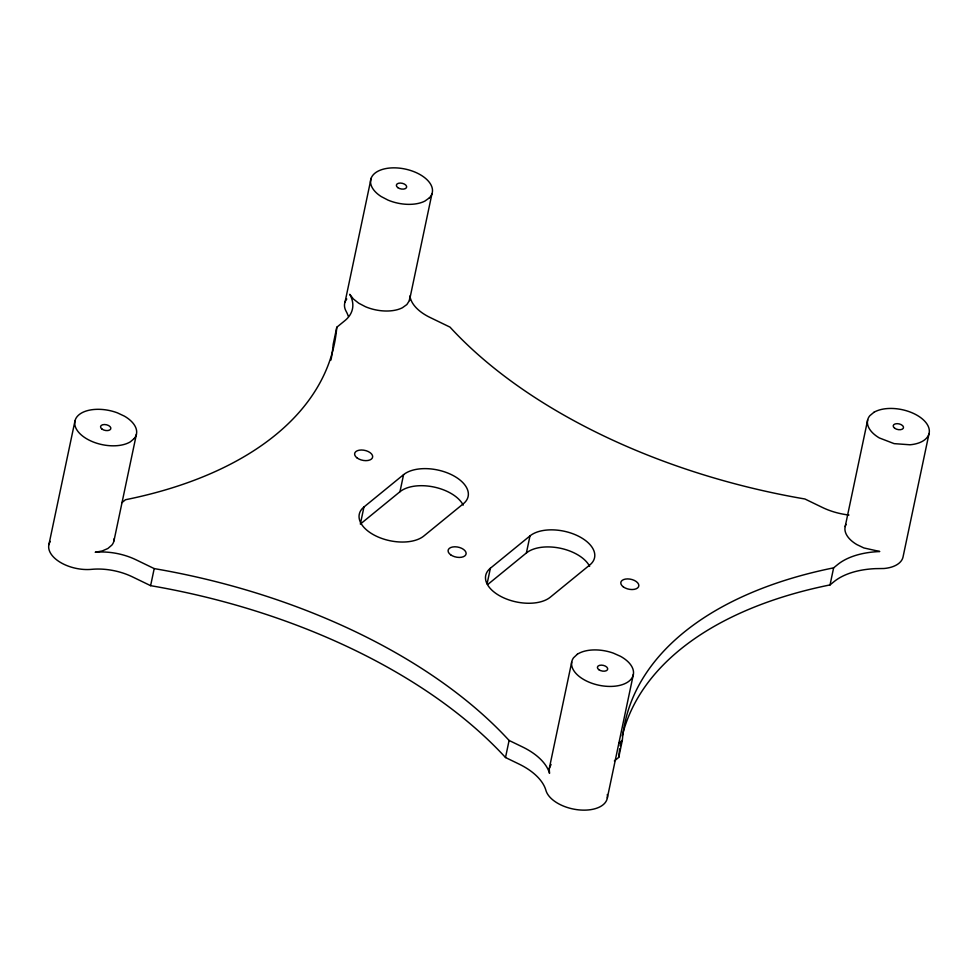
<?xml version="1.0" encoding="UTF-8"?>
<svg xmlns="http://www.w3.org/2000/svg" width="978" height="978" viewBox="0 0 978 978"><rect width="100%" height="100%" fill="white"/><g stroke="black" fill="none" stroke-linecap="round" stroke-linejoin="round"><path stroke-width="1.47" d="M121.981 502.594L125.49 499.734A445.442 247.153 11.9 0 0 336.787 327.251L344.892 320.637A57.286 31.785 11.9 0 0 349.757 294.317L353.364 298.975L358.73 303.204L365.466 306.725A31.443 17.445 11.9 0 0 402.423 307.74L406.885 304.525L409.452 300.503L409.941 295.967A41.773 23.179 11.9 0 0 429.941 317.41L450.014 327.129A445.442 247.153 11.9 0 0 804.906 498.988L822.388 507.448A47.8 26.528 11.9 0 0 848.965 515.027M48.9 544.648L74.976 420.919M113.961 540.871L136.431 434.22M607.301 794.539A31.443 17.445 11.9 0 1 580.602 810.029A31.443 17.445 11.9 0 1 545.932 790.42A57.543 31.919 11.9 0 0 519.025 764.062L505.504 757.522A445.442 247.153 11.9 0 0 150.612 585.663L154.206 568.597L135.979 559.771A46.015 25.538 11.9 0 0 95.221 552.277L102.213 550.956L107.898 548.487L111.908 545.052A31.443 17.445 11.9 0 0 114.206 538.597M336.787 327.251L333.192 344.317A445.442 247.153 11.9 0 1 330.955 360.038M345.038 302.08L371.102 178.351M363.95 507.007A35.379 19.621 11.9 0 0 376.065 536.054A35.379 19.621 11.9 0 0 423.841 536.005L463.45 503.67A35.379 19.621 11.9 0 0 451.335 474.611A35.379 19.621 11.9 0 0 403.572 474.66L363.95 507.007L360.356 524.074L399.965 491.726A35.379 19.621 11.9 0 1 434.024 487.044A35.379 19.621 11.9 0 1 463.205 505.125M409.452 300.503L431.934 193.852M399.965 491.726L403.572 474.66M487.081 583.866L490.381 568.23L529.99 535.895A35.379 19.621 11.9 0 1 577.766 535.834A35.379 19.621 11.9 0 1 589.881 564.893L550.259 597.228A35.379 19.621 11.9 0 1 502.496 597.277A35.379 19.621 11.9 0 1 490.381 568.23M487.949 584.343L526.396 552.949L529.99 535.895M505.504 757.522L509.098 740.456A445.442 247.153 11.9 0 0 154.206 568.597M509.098 740.456L522.619 746.996A57.543 31.919 11.9 0 1 549.526 773.353L549.233 768.696L571.714 662.045M607.314 798.011L633.389 674.294M614.367 760.957L618.732 757.388L622.326 740.334A445.442 247.153 11.9 0 1 833.623 567.851L837.584 564.624A77.079 42.763 11.9 0 1 878.916 551.58L879.735 551.482L863.843 547.937L856.875 544.599A31.443 17.445 11.9 0 1 846.019 524.367M622.216 736.043A445.442 247.153 11.9 0 1 830.029 584.917L833.623 567.851M845.2 526.519L867.682 419.868M929.051 433.547L902.975 557.264A31.443 17.445 11.9 0 1 883.965 568.511L875.322 568.646A77.079 42.763 11.9 0 0 833.977 581.69L830.029 584.917M549.233 768.696L551.054 764.454M619.062 742.999L622.326 740.334M150.612 585.663L132.372 576.837A46.015 25.538 11.9 0 0 91.626 569.343A31.443 17.445 11.9 0 1 58.57 561.238A31.443 17.445 11.9 0 1 50.257 541.445M346.774 298.999A31.443 17.445 11.9 0 0 346.163 311.383A57.286 31.785 11.9 0 1 348.254 316.2M618.732 757.388A445.442 247.153 11.9 0 1 619.722 748.781M620.174 745.921A445.442 247.153 11.9 0 1 620.688 743.084M526.396 552.949A35.379 19.621 11.9 0 1 560.455 548.267A35.379 19.621 11.9 0 1 589.636 566.348M577.326 654.258L573.524 657.803A31.443 17.445 11.9 0 0 589.221 682.241A31.443 17.445 11.9 0 0 629.245 680.994A31.443 17.445 11.9 0 0 620.529 656.336L613.389 653.145A31.443 17.445 11.9 0 0 577.326 654.258M134.377 438.389L130.367 441.824A31.443 17.445 11.9 0 1 89.194 440.173A31.443 17.445 11.9 0 1 78.154 415.503A31.443 17.445 11.9 0 1 117.421 412.863L124.438 416.163A31.443 17.445 11.9 0 1 134.377 438.389M873.904 412.313L869.821 415.711A31.443 17.445 11.9 0 0 879.344 437.948L894.124 443.633L910.029 444.782A31.443 17.445 11.9 0 0 923.061 419.562A31.443 17.445 11.9 0 0 873.904 412.313M429.366 197.874L424.904 201.077A31.443 17.445 11.9 0 1 387.948 200.074L381.2 196.554A31.443 17.445 11.9 0 1 376.457 172.091A31.443 17.445 11.9 0 1 417.459 173.216A31.443 17.445 11.9 0 1 429.366 197.874M102.005 429.097A5.245 2.91 11.9 0 0 110.673 429.085A5.245 2.91 11.9 0 0 104.438 424.525A5.245 2.91 11.9 0 0 102.005 429.097M894.662 428.23A5.245 2.91 11.9 0 0 903.33 428.217A5.245 2.91 11.9 0 0 897.095 423.657A5.245 2.91 11.9 0 0 894.662 428.23M397.814 187.629A5.245 2.91 11.9 0 0 406.481 187.617A5.245 2.91 11.9 0 0 400.246 183.057A5.245 2.91 11.9 0 0 397.814 187.629M598.854 669.698A5.245 2.91 11.9 0 0 607.521 669.685A5.245 2.91 11.9 0 0 601.274 665.126A5.245 2.91 11.9 0 0 598.854 669.698M623.341 586.898A9.169 5.086 11.9 0 0 638.5 586.873A9.169 5.086 11.9 0 0 627.583 578.903A9.169 5.086 11.9 0 0 623.341 586.898M357.166 457.997A9.169 5.086 11.9 0 0 372.337 457.985A9.169 5.086 11.9 0 0 361.42 450.002A9.169 5.086 11.9 0 0 357.166 457.997M450.638 554.783A9.169 5.086 11.9 0 0 465.797 554.77A9.169 5.086 11.9 0 0 454.88 546.788A9.169 5.086 11.9 0 0 450.638 554.783"/></g></svg>
